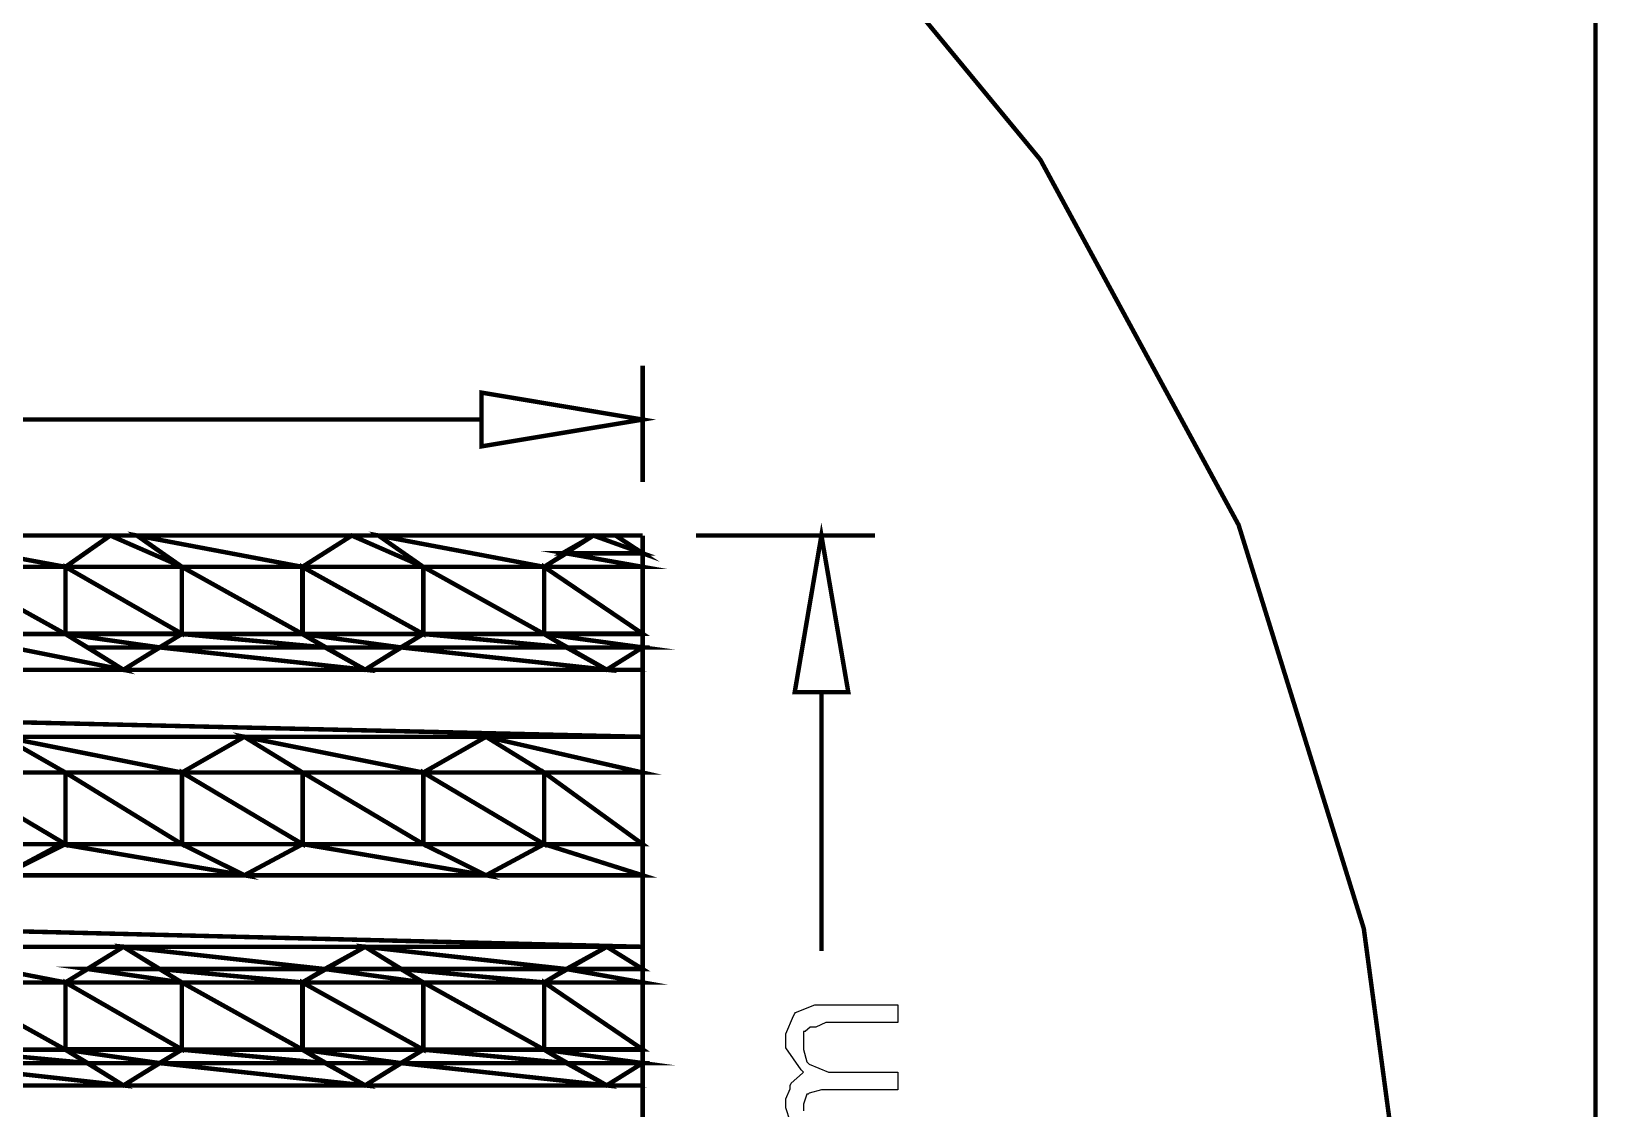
# Model space of a CAD drawing. Extents: x 0 to 210, y 0 to 297.
# Drawn here: x 195.53 to 210.38, y 155.38 to 165.6 of the extents above; entities that cross this region are included whole.
import ezdxf

# ---------------------------------------------------------------- set-up
doc = ezdxf.new("R2010")
doc.units = 0
doc.header["$MEASUREMENT"] = 0
for name, color, linetype in [('C00-00-00-BLACK', 7, 'Continuous'), ('C00-7E-FF', 150, 'Continuous'), ('C62-64-65', 252, 'Continuous'), ('C93-95-97', 253, 'Continuous'), ('CFF-7E-00', 30, 'Continuous')]:
    doc.layers.add(name, color=color, linetype=linetype)

msp = doc.modelspace()

# ---------------------------------------------------------------- linework, layer by layer
at = {"layer": 'C00-00-00-BLACK', "const_width": 0.0423}
msp.add_lwpolyline([(0.0427, -0.3886), (210.36, -0.3886), (210.36, 296.883), (0.0427, 296.883), (0.0427, -0.3886)], close=True, dxfattribs=at)
for points in [[(173.972, 160.817), (201.327, 160.817)], [(195.855, 160.52), (196.278, 160.817)], [(196.536, 160.817), (196.959, 160.52)], [(198.104, 160.52), (198.57, 160.817)], [(198.823, 160.817), (199.248, 160.52)], [(200.393, 160.52), (200.861, 160.817)], [(201.072, 160.817), (201.327, 160.648)], [(201.327, 160.817), (201.327, 147.336)], [(195.855, 160.52), (195.855, 159.883)], [(196.959, 160.52), (196.959, 159.883)], [(198.104, 160.52), (198.104, 159.883)], [(199.248, 160.52), (199.248, 159.883)], [(200.393, 160.52), (200.393, 159.883)], [(195.855, 159.883), (196.405, 159.544)], [(196.405, 159.544), (196.959, 159.883)], [(198.104, 159.883), (198.696, 159.544)], [(198.696, 159.544), (199.248, 159.883)], [(200.393, 159.883), (200.988, 159.544)], [(200.988, 159.544), (201.327, 159.756)], [(195.263, 158.908), (195.855, 158.569)], [(196.959, 158.569), (197.551, 158.908)], [(197.551, 158.908), (198.104, 158.569)], [(199.248, 158.569), (199.843, 158.908)], [(199.843, 158.908), (200.393, 158.569)], [(195.855, 158.569), (195.855, 157.89)], [(196.959, 158.569), (196.959, 157.89)], [(198.104, 158.569), (198.104, 157.89)], [(199.248, 158.569), (199.248, 157.89)], [(200.393, 158.569), (200.393, 157.89)], [(195.263, 157.594), (195.855, 157.89)], [(196.959, 157.89), (197.551, 157.594)], [(197.551, 157.594), (198.104, 157.89)], [(199.248, 157.89), (199.843, 157.594)], [(199.843, 157.594), (200.393, 157.89)], [(195.855, 156.578), (196.405, 156.916)], [(196.405, 156.916), (196.959, 156.578)], [(198.104, 156.578), (198.696, 156.916)], [(198.696, 156.916), (199.248, 156.578)], [(200.393, 156.578), (200.988, 156.916)], [(200.988, 156.916), (201.327, 156.705)], [(195.855, 156.578), (195.855, 155.94)], [(196.959, 156.578), (196.959, 155.94)], [(198.104, 156.578), (198.104, 155.94)], [(199.248, 156.578), (199.248, 155.94)], [(200.393, 156.578), (200.393, 155.94)], [(195.855, 155.94), (196.405, 155.601)], [(196.405, 155.601), (196.959, 155.94)], [(198.104, 155.94), (198.696, 155.601)], [(198.696, 155.601), (199.248, 155.94)], [(200.393, 155.94), (200.988, 155.601)], [(200.988, 155.601), (201.327, 155.813)]]:
    msp.add_lwpolyline(points, dxfattribs=at)
at = {"layer": 'C00-7E-FF', "const_width": 0.0423}
for points in [[(169.423, 145.057), (171.3, 141.6), (173.786, 138.589), (176.798, 136.105), (180.257, 134.228), (184.077, 133.043), (187.153, 132.628), (188.179, 132.628), (189.207, 132.628), (192.294, 133.043), (196.125, 134.228), (199.591, 136.105), (202.609, 138.589), (205.098, 141.6), (206.977, 145.057), (208.164, 148.875), (208.578, 151.951), (208.578, 152.975), (208.578, 152.975), (208.578, 154.004), (208.164, 157.089), (206.977, 160.918), (205.098, 164.382), (202.609, 167.399)], [(201.327, 161.324), (201.327, 162.428)], [(199.8, 161.917), (191.995, 161.917)], [(201.834, 160.817), (203.531, 160.817)], [(203.022, 159.331), (203.022, 156.875)]]:
    msp.add_lwpolyline(points, dxfattribs=at)
for points in [[(199.8, 162.173), (199.8, 161.663), (201.327, 161.917), (199.8, 162.173)], [(202.769, 159.331), (203.277, 159.331), (203.022, 160.817), (202.769, 159.331)]]:
    msp.add_lwpolyline(points, close=True, dxfattribs=at)
at = {"layer": 'C00-7E-FF'}
for points in [[(199.8, 162.173), (199.8, 161.663), (201.327, 161.917), (199.8, 162.173)], [(202.769, 159.331), (203.277, 159.331), (203.022, 160.817), (202.769, 159.331)]]:
    msp.add_lwpolyline(points, close=True, dxfattribs=at)
at = {"layer": 'C62-64-65', "const_width": 0.0423}
for points in [[(196.281, 160.817), (196.961, 160.52), (195.858, 160.52), (196.281, 160.817)], [(196.536, 160.817), (196.281, 160.817), (196.961, 160.52), (196.536, 160.817)], [(198.57, 160.817), (199.248, 160.52), (198.101, 160.52), (198.57, 160.817)], [(198.823, 160.817), (198.57, 160.817), (199.248, 160.52), (198.823, 160.817)], [(200.861, 160.817), (201.33, 160.648), (200.565, 160.648), (200.861, 160.817)], [(201.072, 160.817), (200.861, 160.817), (201.33, 160.648), (201.072, 160.817)], [(200.604, 160.648), (201.327, 160.52), (200.393, 160.52), (200.604, 160.648)], [(201.327, 160.648), (200.604, 160.648), (201.327, 160.52), (201.327, 160.648)], [(196.959, 160.52), (195.855, 160.52), (196.959, 159.886), (196.959, 160.52)], [(195.855, 160.52), (196.959, 159.886), (195.855, 159.886), (195.855, 160.52)], [(199.248, 160.52), (198.101, 160.52), (199.248, 159.883), (199.248, 160.52)], [(198.101, 160.52), (199.248, 159.883), (198.101, 159.883), (198.101, 160.52)], [(201.327, 160.52), (200.393, 160.52), (201.327, 159.886), (201.327, 160.52)], [(200.393, 160.52), (201.327, 159.886), (200.393, 159.886), (200.393, 160.52)], [(196.959, 159.883), (195.855, 159.883), (196.747, 159.756), (196.959, 159.883)], [(195.855, 159.883), (196.747, 159.756), (196.067, 159.756), (195.855, 159.883)], [(196.067, 159.756), (196.747, 159.756), (196.405, 159.544), (196.067, 159.756)], [(199.248, 159.883), (198.101, 159.883), (199.035, 159.756), (199.248, 159.883)], [(198.101, 159.883), (199.035, 159.756), (198.316, 159.756), (198.101, 159.883)], [(198.316, 159.756), (199.035, 159.756), (198.696, 159.544), (198.316, 159.756)], [(200.393, 159.883), (201.327, 159.883), (201.327, 159.756), (200.393, 159.883)], [(200.393, 159.883), (200.604, 159.756), (201.327, 159.756), (200.393, 159.883)], [(200.604, 159.756), (201.327, 159.756), (200.986, 159.544), (200.604, 159.756)], [(195.263, 158.908), (195.855, 158.569), (194.71, 158.569), (195.263, 158.908)], [(197.551, 158.908), (198.104, 158.569), (196.959, 158.569), (197.551, 158.908)], [(199.843, 158.908), (200.393, 158.569), (199.248, 158.569), (199.843, 158.908)], [(195.855, 158.569), (194.713, 158.569), (195.855, 157.89), (195.855, 158.569)], [(194.713, 158.569), (195.855, 157.89), (194.713, 157.89), (194.713, 158.569)], [(198.104, 158.569), (196.961, 158.569), (198.104, 157.89), (198.104, 158.569)], [(196.961, 158.569), (198.104, 157.89), (196.961, 157.89), (196.961, 158.569)], [(199.248, 158.569), (200.393, 158.569), (200.393, 157.89), (199.248, 158.569)], [(199.248, 158.569), (199.248, 157.89), (200.393, 157.89), (199.248, 158.569)], [(194.71, 157.89), (195.855, 157.89), (195.263, 157.594), (194.71, 157.89)], [(196.959, 157.89), (198.104, 157.89), (197.551, 157.594), (196.959, 157.89)], [(199.248, 157.89), (200.393, 157.89), (199.843, 157.594), (199.248, 157.89)], [(196.405, 156.916), (196.747, 156.705), (196.067, 156.705), (196.405, 156.916)], [(198.696, 156.916), (199.035, 156.705), (198.316, 156.705), (198.696, 156.916)], [(200.988, 156.916), (201.327, 156.705), (200.604, 156.705), (200.988, 156.916)], [(196.747, 156.705), (196.067, 156.705), (196.959, 156.578), (196.747, 156.705)], [(196.067, 156.705), (196.959, 156.578), (195.855, 156.578), (196.067, 156.705)], [(199.035, 156.705), (198.316, 156.705), (199.248, 156.578), (199.035, 156.705)], [(198.316, 156.705), (199.248, 156.578), (198.101, 156.578), (198.316, 156.705)], [(200.604, 156.705), (201.327, 156.578), (200.393, 156.578), (200.604, 156.705)], [(201.327, 156.705), (200.604, 156.705), (201.327, 156.578), (201.327, 156.705)], [(196.959, 156.578), (195.855, 156.578), (196.959, 155.943), (196.959, 156.578)], [(195.855, 156.578), (196.959, 155.943), (195.855, 155.943), (195.855, 156.578)], [(199.248, 156.578), (198.101, 156.578), (199.248, 155.94), (199.248, 156.578)], [(198.101, 156.578), (199.248, 155.94), (198.101, 155.94), (198.101, 156.578)], [(201.327, 156.578), (200.393, 156.578), (201.327, 155.943), (201.327, 156.578)], [(200.393, 156.578), (201.327, 155.943), (200.393, 155.943), (200.393, 156.578)], [(196.959, 155.94), (195.855, 155.94), (196.747, 155.813), (196.959, 155.94)], [(195.855, 155.94), (196.747, 155.813), (196.067, 155.813), (195.855, 155.94)], [(199.248, 155.94), (198.101, 155.94), (199.035, 155.813), (199.248, 155.94)], [(198.101, 155.94), (199.035, 155.813), (198.316, 155.813), (198.101, 155.94)], [(200.393, 155.94), (201.327, 155.94), (201.327, 155.813), (200.393, 155.94)], [(200.393, 155.94), (200.604, 155.813), (201.327, 155.813), (200.393, 155.94)], [(196.067, 155.813), (196.747, 155.813), (196.405, 155.601), (196.067, 155.813)], [(198.316, 155.813), (199.035, 155.813), (198.696, 155.601), (198.316, 155.813)], [(200.604, 155.813), (201.327, 155.813), (200.986, 155.601), (200.604, 155.813)]]:
    msp.add_lwpolyline(points, close=True, dxfattribs=at)
at = {"layer": 'C62-64-65'}
for points in [[(196.281, 160.817), (196.961, 160.52), (195.858, 160.52), (196.281, 160.817)], [(196.536, 160.817), (196.281, 160.817), (196.961, 160.52), (196.536, 160.817)], [(198.57, 160.817), (199.248, 160.52), (198.101, 160.52), (198.57, 160.817)], [(198.823, 160.817), (198.57, 160.817), (199.248, 160.52), (198.823, 160.817)], [(200.861, 160.817), (201.33, 160.648), (200.565, 160.648), (200.861, 160.817)], [(201.072, 160.817), (200.861, 160.817), (201.33, 160.648), (201.072, 160.817)], [(196.959, 160.52), (195.855, 160.52), (196.959, 159.886), (196.959, 160.52)], [(195.855, 160.52), (196.959, 159.886), (195.855, 159.886), (195.855, 160.52)], [(199.248, 160.52), (198.101, 160.52), (199.248, 159.883), (199.248, 160.52)], [(198.101, 160.52), (199.248, 159.883), (198.101, 159.883), (198.101, 160.52)], [(200.604, 160.648), (201.327, 160.52), (200.393, 160.52), (200.604, 160.648)], [(201.327, 160.52), (200.393, 160.52), (201.327, 159.886), (201.327, 160.52)], [(200.393, 160.52), (201.327, 159.886), (200.393, 159.886), (200.393, 160.52)], [(201.327, 160.648), (200.604, 160.648), (201.327, 160.52), (201.327, 160.648)], [(196.959, 159.883), (195.855, 159.883), (196.747, 159.756), (196.959, 159.883)], [(195.855, 159.883), (196.747, 159.756), (196.067, 159.756), (195.855, 159.883)], [(199.248, 159.883), (198.101, 159.883), (199.035, 159.756), (199.248, 159.883)], [(198.101, 159.883), (199.035, 159.756), (198.316, 159.756), (198.101, 159.883)], [(200.393, 159.883), (200.604, 159.756), (201.327, 159.756), (200.393, 159.883)], [(200.393, 159.883), (201.327, 159.883), (201.327, 159.756), (200.393, 159.883)], [(196.067, 159.756), (196.747, 159.756), (196.405, 159.544), (196.067, 159.756)], [(198.316, 159.756), (199.035, 159.756), (198.696, 159.544), (198.316, 159.756)], [(200.604, 159.756), (201.327, 159.756), (200.986, 159.544), (200.604, 159.756)], [(195.263, 158.908), (195.855, 158.569), (194.71, 158.569), (195.263, 158.908)], [(197.551, 158.908), (198.104, 158.569), (196.959, 158.569), (197.551, 158.908)], [(199.843, 158.908), (200.393, 158.569), (199.248, 158.569), (199.843, 158.908)], [(195.855, 158.569), (194.713, 158.569), (195.855, 157.89), (195.855, 158.569)], [(194.713, 158.569), (195.855, 157.89), (194.713, 157.89), (194.713, 158.569)], [(198.104, 158.569), (196.961, 158.569), (198.104, 157.89), (198.104, 158.569)], [(196.961, 158.569), (198.104, 157.89), (196.961, 157.89), (196.961, 158.569)], [(199.248, 158.569), (199.248, 157.89), (200.393, 157.89), (199.248, 158.569)], [(199.248, 158.569), (200.393, 158.569), (200.393, 157.89), (199.248, 158.569)], [(194.71, 157.89), (195.855, 157.89), (195.263, 157.594), (194.71, 157.89)], [(196.959, 157.89), (198.104, 157.89), (197.551, 157.594), (196.959, 157.89)], [(199.248, 157.89), (200.393, 157.89), (199.843, 157.594), (199.248, 157.89)], [(196.405, 156.916), (196.747, 156.705), (196.067, 156.705), (196.405, 156.916)], [(198.696, 156.916), (199.035, 156.705), (198.316, 156.705), (198.696, 156.916)], [(200.988, 156.916), (201.327, 156.705), (200.604, 156.705), (200.988, 156.916)], [(196.067, 156.705), (196.959, 156.578), (195.855, 156.578), (196.067, 156.705)], [(196.747, 156.705), (196.067, 156.705), (196.959, 156.578), (196.747, 156.705)], [(198.316, 156.705), (199.248, 156.578), (198.101, 156.578), (198.316, 156.705)], [(199.035, 156.705), (198.316, 156.705), (199.248, 156.578), (199.035, 156.705)], [(200.604, 156.705), (201.327, 156.578), (200.393, 156.578), (200.604, 156.705)], [(201.327, 156.705), (200.604, 156.705), (201.327, 156.578), (201.327, 156.705)], [(196.959, 156.578), (195.855, 156.578), (196.959, 155.943), (196.959, 156.578)], [(195.855, 156.578), (196.959, 155.943), (195.855, 155.943), (195.855, 156.578)], [(199.248, 156.578), (198.101, 156.578), (199.248, 155.94), (199.248, 156.578)], [(198.101, 156.578), (199.248, 155.94), (198.101, 155.94), (198.101, 156.578)], [(201.327, 156.578), (200.393, 156.578), (201.327, 155.943), (201.327, 156.578)], [(200.393, 156.578), (201.327, 155.943), (200.393, 155.943), (200.393, 156.578)], [(196.959, 155.94), (195.855, 155.94), (196.747, 155.813), (196.959, 155.94)], [(195.855, 155.94), (196.747, 155.813), (196.067, 155.813), (195.855, 155.94)], [(199.248, 155.94), (198.101, 155.94), (199.035, 155.813), (199.248, 155.94)], [(198.101, 155.94), (199.035, 155.813), (198.316, 155.813), (198.101, 155.94)], [(200.393, 155.94), (200.604, 155.813), (201.327, 155.813), (200.393, 155.94)], [(200.393, 155.94), (201.327, 155.94), (201.327, 155.813), (200.393, 155.94)], [(196.067, 155.813), (196.747, 155.813), (196.405, 155.601), (196.067, 155.813)], [(198.316, 155.813), (199.035, 155.813), (198.696, 155.601), (198.316, 155.813)], [(200.604, 155.813), (201.327, 155.813), (200.986, 155.601), (200.604, 155.813)]]:
    msp.add_lwpolyline(points, close=True, dxfattribs=at)
at = {"layer": 'C93-95-97', "const_width": 0.0423}
for points in [[(196.278, 160.817), (194.244, 160.817), (195.855, 160.52), (196.278, 160.817)], [(194.244, 160.817), (195.855, 160.52), (194.71, 160.52), (194.244, 160.817)], [(198.57, 160.817), (196.533, 160.817), (198.101, 160.52), (198.57, 160.817)], [(196.533, 160.817), (198.101, 160.52), (196.956, 160.52), (196.533, 160.817)], [(200.861, 160.817), (198.823, 160.817), (200.393, 160.52), (200.861, 160.817)], [(198.823, 160.817), (200.393, 160.52), (199.248, 160.52), (198.823, 160.817)], [(195.855, 160.52), (194.71, 160.52), (195.855, 159.883), (195.855, 160.52)], [(194.71, 160.52), (195.855, 159.883), (194.71, 159.883), (194.71, 160.52)], [(198.104, 160.52), (196.959, 160.52), (198.104, 159.883), (198.104, 160.52)], [(196.959, 160.52), (198.104, 159.883), (196.959, 159.883), (196.959, 160.52)], [(200.393, 160.52), (199.248, 160.52), (200.393, 159.883), (200.393, 160.52)], [(199.248, 160.52), (200.393, 159.883), (199.248, 159.883), (199.248, 160.52)], [(194.71, 159.883), (196.405, 159.544), (194.117, 159.544), (194.71, 159.883)], [(195.855, 159.883), (194.71, 159.883), (196.405, 159.544), (195.855, 159.883)], [(196.747, 159.756), (198.699, 159.544), (196.408, 159.544), (196.747, 159.756)], [(198.316, 159.756), (196.747, 159.756), (198.699, 159.544), (198.316, 159.756)], [(198.104, 159.883), (196.959, 159.883), (198.316, 159.756), (198.104, 159.883)], [(196.959, 159.883), (198.316, 159.756), (196.747, 159.756), (196.959, 159.883)], [(199.035, 159.756), (200.988, 159.544), (198.696, 159.544), (199.035, 159.756)], [(200.604, 159.756), (199.035, 159.756), (200.988, 159.544), (200.604, 159.756)], [(200.393, 159.883), (199.248, 159.883), (200.604, 159.756), (200.393, 159.883)], [(199.248, 159.883), (200.604, 159.756), (199.035, 159.756), (199.248, 159.883)], [(201.327, 159.756), (201.327, 159.544), (200.988, 159.544), (201.327, 159.756)], [(173.972, 159.544), (201.327, 158.908), (173.972, 158.908), (173.972, 159.544)], [(201.327, 159.544), (173.972, 159.544), (201.327, 158.908), (201.327, 159.544)], [(197.551, 158.908), (195.263, 158.908), (196.959, 158.569), (197.551, 158.908)], [(195.263, 158.908), (196.959, 158.569), (195.855, 158.569), (195.263, 158.908)], [(199.843, 158.908), (197.551, 158.908), (199.248, 158.569), (199.843, 158.908)], [(197.551, 158.908), (199.248, 158.569), (198.104, 158.569), (197.551, 158.908)], [(201.327, 158.908), (199.843, 158.908), (201.327, 158.569), (201.327, 158.908)], [(199.843, 158.908), (201.327, 158.569), (200.393, 158.569), (199.843, 158.908)], [(196.959, 158.569), (195.855, 158.569), (196.959, 157.89), (196.959, 158.569)], [(195.855, 158.569), (196.959, 157.89), (195.855, 157.89), (195.855, 158.569)], [(199.248, 158.569), (198.104, 158.569), (199.248, 157.89), (199.248, 158.569)], [(198.104, 158.569), (199.248, 157.89), (198.104, 157.89), (198.104, 158.569)], [(201.327, 158.569), (200.393, 158.569), (201.327, 157.89), (201.327, 158.569)], [(200.393, 158.569), (201.327, 157.89), (200.393, 157.89), (200.393, 158.569)], [(195.815, 157.89), (197.554, 157.594), (195.263, 157.594), (195.815, 157.89)], [(196.959, 157.89), (195.815, 157.89), (197.554, 157.594), (196.959, 157.89)], [(198.104, 157.89), (199.843, 157.594), (197.551, 157.594), (198.104, 157.89)], [(199.248, 157.89), (198.104, 157.89), (199.843, 157.594), (199.248, 157.89)], [(200.393, 157.89), (201.327, 157.594), (199.843, 157.594), (200.393, 157.89)], [(201.327, 157.89), (200.393, 157.89), (201.327, 157.594), (201.327, 157.89)], [(173.972, 157.594), (201.327, 156.916), (173.972, 156.916), (173.972, 157.594)], [(201.327, 157.594), (173.972, 157.594), (201.327, 156.916), (201.327, 157.594)], [(194.115, 156.916), (195.855, 156.578), (194.71, 156.578), (194.115, 156.916)], [(196.405, 156.916), (194.115, 156.916), (195.855, 156.578), (196.405, 156.916)], [(198.696, 156.916), (196.405, 156.916), (198.313, 156.705), (198.696, 156.916)], [(196.405, 156.916), (198.313, 156.705), (196.744, 156.705), (196.405, 156.916)], [(200.988, 156.916), (198.696, 156.916), (200.604, 156.705), (200.988, 156.916)], [(198.696, 156.916), (200.604, 156.705), (199.035, 156.705), (198.696, 156.916)], [(200.988, 156.916), (201.327, 156.916), (201.327, 156.705), (200.988, 156.916)], [(198.316, 156.705), (196.747, 156.705), (198.104, 156.578), (198.316, 156.705)], [(196.747, 156.705), (198.104, 156.578), (196.959, 156.578), (196.747, 156.705)], [(200.604, 156.705), (199.035, 156.705), (200.393, 156.578), (200.604, 156.705)], [(199.035, 156.705), (200.393, 156.578), (199.248, 156.578), (199.035, 156.705)], [(195.855, 156.578), (194.71, 156.578), (195.855, 155.94), (195.855, 156.578)], [(194.71, 156.578), (195.855, 155.94), (194.71, 155.94), (194.71, 156.578)], [(198.104, 156.578), (196.959, 156.578), (198.104, 155.94), (198.104, 156.578)], [(196.959, 156.578), (198.104, 155.94), (196.959, 155.94), (196.959, 156.578)], [(200.393, 156.578), (199.248, 156.578), (200.393, 155.94), (200.393, 156.578)], [(199.248, 156.578), (200.393, 155.94), (199.248, 155.94), (199.248, 156.578)], [(195.855, 155.94), (194.71, 155.94), (196.067, 155.813), (195.855, 155.94)], [(194.71, 155.94), (196.067, 155.813), (194.498, 155.813), (194.71, 155.94)], [(198.104, 155.94), (196.959, 155.94), (198.316, 155.813), (198.104, 155.94)], [(196.959, 155.94), (198.316, 155.813), (196.747, 155.813), (196.959, 155.94)], [(200.393, 155.94), (199.248, 155.94), (200.604, 155.813), (200.393, 155.94)], [(199.248, 155.94), (200.604, 155.813), (199.035, 155.813), (199.248, 155.94)], [(194.498, 155.813), (196.405, 155.601), (194.117, 155.601), (194.498, 155.813)], [(196.067, 155.813), (194.498, 155.813), (196.405, 155.601), (196.067, 155.813)], [(196.747, 155.813), (198.699, 155.601), (196.408, 155.601), (196.747, 155.813)], [(198.316, 155.813), (196.747, 155.813), (198.699, 155.601), (198.316, 155.813)], [(199.035, 155.813), (200.988, 155.601), (198.696, 155.601), (199.035, 155.813)], [(200.604, 155.813), (199.035, 155.813), (200.988, 155.601), (200.604, 155.813)], [(201.327, 155.813), (201.327, 155.601), (200.988, 155.601), (201.327, 155.813)], [(201.327, 155.601), (173.972, 155.601), (201.327, 154.924), (201.327, 155.601)]]:
    msp.add_lwpolyline(points, close=True, dxfattribs=at)
at = {"layer": 'C93-95-97'}
for points in [[(196.278, 160.817), (194.244, 160.817), (195.855, 160.52), (196.278, 160.817)], [(194.244, 160.817), (195.855, 160.52), (194.71, 160.52), (194.244, 160.817)], [(198.57, 160.817), (196.533, 160.817), (198.101, 160.52), (198.57, 160.817)], [(196.533, 160.817), (198.101, 160.52), (196.956, 160.52), (196.533, 160.817)], [(200.861, 160.817), (198.823, 160.817), (200.393, 160.52), (200.861, 160.817)], [(198.823, 160.817), (200.393, 160.52), (199.248, 160.52), (198.823, 160.817)], [(195.855, 160.52), (194.71, 160.52), (195.855, 159.883), (195.855, 160.52)], [(194.71, 160.52), (195.855, 159.883), (194.71, 159.883), (194.71, 160.52)], [(198.104, 160.52), (196.959, 160.52), (198.104, 159.883), (198.104, 160.52)], [(196.959, 160.52), (198.104, 159.883), (196.959, 159.883), (196.959, 160.52)], [(200.393, 160.52), (199.248, 160.52), (200.393, 159.883), (200.393, 160.52)], [(199.248, 160.52), (200.393, 159.883), (199.248, 159.883), (199.248, 160.52)], [(194.71, 159.883), (196.405, 159.544), (194.117, 159.544), (194.71, 159.883)], [(195.855, 159.883), (194.71, 159.883), (196.405, 159.544), (195.855, 159.883)], [(196.959, 159.883), (198.316, 159.756), (196.747, 159.756), (196.959, 159.883)], [(198.104, 159.883), (196.959, 159.883), (198.316, 159.756), (198.104, 159.883)], [(199.248, 159.883), (200.604, 159.756), (199.035, 159.756), (199.248, 159.883)], [(200.393, 159.883), (199.248, 159.883), (200.604, 159.756), (200.393, 159.883)], [(196.747, 159.756), (198.699, 159.544), (196.408, 159.544), (196.747, 159.756)], [(198.316, 159.756), (196.747, 159.756), (198.699, 159.544), (198.316, 159.756)], [(199.035, 159.756), (200.988, 159.544), (198.696, 159.544), (199.035, 159.756)], [(200.604, 159.756), (199.035, 159.756), (200.988, 159.544), (200.604, 159.756)], [(201.327, 159.756), (201.327, 159.544), (200.988, 159.544), (201.327, 159.756)], [(201.327, 159.544), (173.972, 159.544), (201.327, 158.908), (201.327, 159.544)], [(173.972, 159.544), (201.327, 158.908), (173.972, 158.908), (173.972, 159.544)], [(197.551, 158.908), (195.263, 158.908), (196.959, 158.569), (197.551, 158.908)], [(195.263, 158.908), (196.959, 158.569), (195.855, 158.569), (195.263, 158.908)], [(199.843, 158.908), (197.551, 158.908), (199.248, 158.569), (199.843, 158.908)], [(197.551, 158.908), (199.248, 158.569), (198.104, 158.569), (197.551, 158.908)], [(201.327, 158.908), (199.843, 158.908), (201.327, 158.569), (201.327, 158.908)], [(199.843, 158.908), (201.327, 158.569), (200.393, 158.569), (199.843, 158.908)], [(196.959, 158.569), (195.855, 158.569), (196.959, 157.89), (196.959, 158.569)], [(195.855, 158.569), (196.959, 157.89), (195.855, 157.89), (195.855, 158.569)], [(199.248, 158.569), (198.104, 158.569), (199.248, 157.89), (199.248, 158.569)], [(198.104, 158.569), (199.248, 157.89), (198.104, 157.89), (198.104, 158.569)], [(201.327, 158.569), (200.393, 158.569), (201.327, 157.89), (201.327, 158.569)], [(200.393, 158.569), (201.327, 157.89), (200.393, 157.89), (200.393, 158.569)], [(195.815, 157.89), (197.554, 157.594), (195.263, 157.594), (195.815, 157.89)], [(196.959, 157.89), (195.815, 157.89), (197.554, 157.594), (196.959, 157.89)], [(198.104, 157.89), (199.843, 157.594), (197.551, 157.594), (198.104, 157.89)], [(199.248, 157.89), (198.104, 157.89), (199.843, 157.594), (199.248, 157.89)], [(200.393, 157.89), (201.327, 157.594), (199.843, 157.594), (200.393, 157.89)], [(201.327, 157.89), (200.393, 157.89), (201.327, 157.594), (201.327, 157.89)], [(201.327, 157.594), (173.972, 157.594), (201.327, 156.916), (201.327, 157.594)], [(173.972, 157.594), (201.327, 156.916), (173.972, 156.916), (173.972, 157.594)], [(196.405, 156.916), (194.115, 156.916), (195.855, 156.578), (196.405, 156.916)], [(194.115, 156.916), (195.855, 156.578), (194.71, 156.578), (194.115, 156.916)], [(198.696, 156.916), (196.405, 156.916), (198.313, 156.705), (198.696, 156.916)], [(196.405, 156.916), (198.313, 156.705), (196.744, 156.705), (196.405, 156.916)], [(200.988, 156.916), (198.696, 156.916), (200.604, 156.705), (200.988, 156.916)], [(198.696, 156.916), (200.604, 156.705), (199.035, 156.705), (198.696, 156.916)], [(200.988, 156.916), (201.327, 156.916), (201.327, 156.705), (200.988, 156.916)], [(198.316, 156.705), (196.747, 156.705), (198.104, 156.578), (198.316, 156.705)], [(196.747, 156.705), (198.104, 156.578), (196.959, 156.578), (196.747, 156.705)], [(200.604, 156.705), (199.035, 156.705), (200.393, 156.578), (200.604, 156.705)], [(199.035, 156.705), (200.393, 156.578), (199.248, 156.578), (199.035, 156.705)], [(195.855, 156.578), (194.71, 156.578), (195.855, 155.94), (195.855, 156.578)], [(194.71, 156.578), (195.855, 155.94), (194.71, 155.94), (194.71, 156.578)], [(198.104, 156.578), (196.959, 156.578), (198.104, 155.94), (198.104, 156.578)], [(196.959, 156.578), (198.104, 155.94), (196.959, 155.94), (196.959, 156.578)], [(200.393, 156.578), (199.248, 156.578), (200.393, 155.94), (200.393, 156.578)], [(199.248, 156.578), (200.393, 155.94), (199.248, 155.94), (199.248, 156.578)], [(194.71, 155.94), (196.067, 155.813), (194.498, 155.813), (194.71, 155.94)], [(195.855, 155.94), (194.71, 155.94), (196.067, 155.813), (195.855, 155.94)], [(196.959, 155.94), (198.316, 155.813), (196.747, 155.813), (196.959, 155.94)], [(198.104, 155.94), (196.959, 155.94), (198.316, 155.813), (198.104, 155.94)], [(199.248, 155.94), (200.604, 155.813), (199.035, 155.813), (199.248, 155.94)], [(200.393, 155.94), (199.248, 155.94), (200.604, 155.813), (200.393, 155.94)], [(194.498, 155.813), (196.405, 155.601), (194.117, 155.601), (194.498, 155.813)], [(196.067, 155.813), (194.498, 155.813), (196.405, 155.601), (196.067, 155.813)], [(196.747, 155.813), (198.699, 155.601), (196.408, 155.601), (196.747, 155.813)], [(198.316, 155.813), (196.747, 155.813), (198.699, 155.601), (198.316, 155.813)], [(199.035, 155.813), (200.988, 155.601), (198.696, 155.601), (199.035, 155.813)], [(200.604, 155.813), (199.035, 155.813), (200.988, 155.601), (200.604, 155.813)], [(201.327, 155.813), (201.327, 155.601), (200.988, 155.601), (201.327, 155.813)], [(201.327, 155.601), (173.972, 155.601), (201.327, 154.924), (201.327, 155.601)]]:
    msp.add_lwpolyline(points, close=True, dxfattribs=at)
at = {"layer": 'CFF-7E-00'}
msp.add_lwpolyline([(202.726, 155.262), (202.685, 155.39), (202.685, 155.432), (202.685, 155.474), (202.726, 155.569), (202.726, 155.601), (202.736, 155.623), (202.842, 155.718), (202.853, 155.728), (202.831, 155.75), (202.685, 155.957), (202.685, 156.024), (202.685, 156.089), (202.758, 156.261), (202.769, 156.282), (202.778, 156.293), (202.96, 156.366), (203.022, 156.366), (203.746, 156.366), (203.746, 156.197), (203.108, 156.197), (203.065, 156.197), (202.97, 156.154), (202.938, 156.154), (202.916, 156.154), (202.868, 156.112), (202.853, 156.112), (202.853, 156.081), (202.853, 156.008), (202.853, 155.983), (202.853, 155.942), (202.884, 155.824), (202.896, 155.813), (202.905, 155.804), (203.089, 155.728), (203.15, 155.728), (203.746, 155.728), (203.746, 155.558), (203.065, 155.558), (203.022, 155.558), (202.905, 155.528), (202.896, 155.517), (202.884, 155.517), (202.853, 155.422), (202.853, 155.39), (202.853, 155.359)], dxfattribs=at)

doc.saveas('drawing.dxf')
